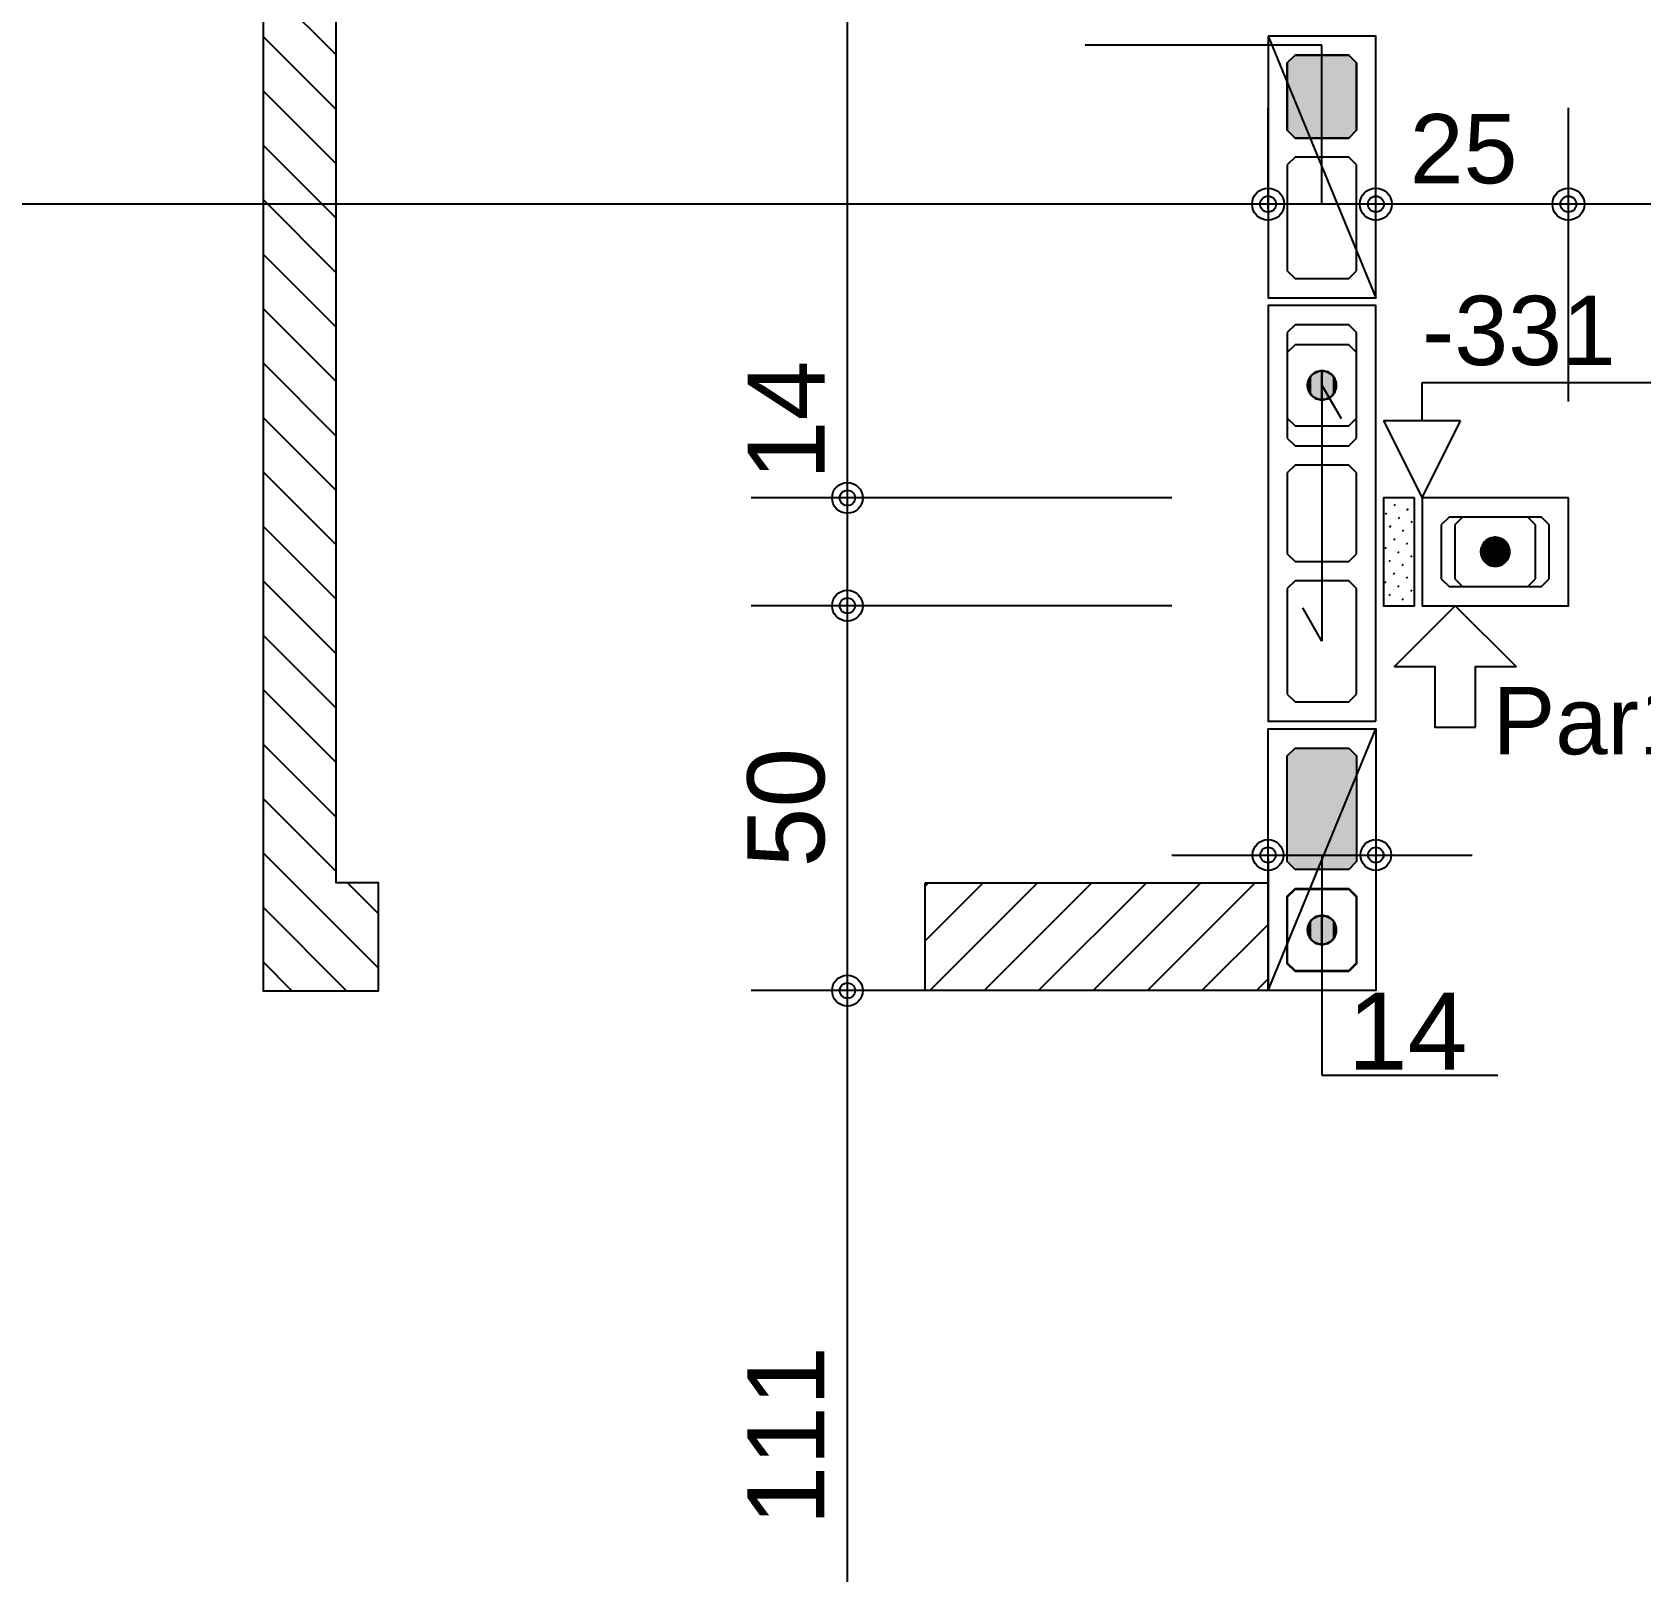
# Model space of a CAD drawing. Extents: x 0 to 119, y 0 to 84.
# Drawn here: x 24.024 to 28.202, y 45.917 to 49.917 of the extents above; entities that cross this region are included whole.
import ezdxf

# ---------------------------------------------------------------- set-up
doc = ezdxf.new("R2010")
doc.units = 0
doc.header["$MEASUREMENT"] = 0
doc.linetypes.add('ESTILO_TQS_0003', pattern=[1.5, 0.5, -0.4, 0.1, -0.5])
doc.linetypes.add('ESTILO_TQS_0005', pattern=[0.4, 0.3, -0.1])
for name, color, linetype in [('20', 1, 'CONTINUOUS'), ('27', 250, 'CONTINUOUS'), ('29', 9, 'CONTINUOUS'), ('3', 7, 'CONTINUOUS'), ('35', 255, 'CONTINUOUS'), ('9', 8, 'CONTINUOUS')]:
    doc.layers.add(name, color=color, linetype=linetype)
doc.styles.add('TQS_ARIAL', font='arial.ttf')

msp = doc.modelspace()

# ---------------------------------------------------------------- linework, layer by layer
at = {"layer": '20', "color": 1, "linetype": 'Continuous'}
for p, q in [((27.63366, 48.906729), (27.63366, 49.006729)), ((27.63366, 49.006729), (28.53366, 49.006729)), ((27.73366, 48.906729), (27.53366, 48.906729)), ((27.53366, 48.906729), (27.63366, 48.706729)), ((27.63366, 48.706729), (27.73366, 48.906729))]:
    msp.add_line(p, q, dxfattribs=at)
at = {"layer": '27', "color": 250, "linetype": 'ESTILO_TQS_0005'}
for points in [[(27.30366, 49.856632), (27.28366, 49.836632), (27.28366, 49.661632), (27.30366, 49.641632), (27.44366, 49.641632), (27.46366, 49.661632), (27.46366, 49.836632), (27.44366, 49.856632), (27.30366, 49.856632)], [(27.30366, 49.591632), (27.28366, 49.571632), (27.28366, 49.296632), (27.30366, 49.276632), (27.44366, 49.276632), (27.46366, 49.296632), (27.46366, 49.571632), (27.44366, 49.591632), (27.30366, 49.591632)], [(27.44366, 48.841681), (27.46366, 48.861681), (27.46366, 49.136681), (27.44366, 49.156681), (27.30366, 49.156681), (27.28366, 49.136681), (27.28366, 48.861681), (27.30366, 48.841681), (27.44366, 48.841681)], [(27.44366, 48.541681), (27.46366, 48.561681), (27.46366, 48.771681), (27.44366, 48.791681), (27.30366, 48.791681), (27.28366, 48.771681), (27.28366, 48.561681), (27.30366, 48.541681), (27.44366, 48.541681)], [(27.96366, 48.636729), (27.94366, 48.656729), (27.70366, 48.656729), (27.68366, 48.636729), (27.68366, 48.496729), (27.70366, 48.476729), (27.94366, 48.476729), (27.96366, 48.496729), (27.96366, 48.636729)], [(27.44366, 48.176681), (27.46366, 48.196681), (27.46366, 48.471681), (27.44366, 48.491681), (27.30366, 48.491681), (27.28366, 48.471681), (27.28366, 48.196681), (27.30366, 48.176681), (27.44366, 48.176681)], [(27.30366, 47.74168), (27.28366, 47.76168), (27.28366, 48.03668), (27.30366, 48.05668), (27.44366, 48.05668), (27.46366, 48.03668), (27.46366, 47.76168), (27.44366, 47.74168), (27.30366, 47.74168)], [(27.30366, 47.47668), (27.28366, 47.49668), (27.28366, 47.67168), (27.30366, 47.69168), (27.44366, 47.69168), (27.46366, 47.67168), (27.46366, 47.49668), (27.44366, 47.47668), (27.30366, 47.47668)]]:
    msp.add_lwpolyline(points, dxfattribs=at)
at = {"layer": '29', "color": 9, "linetype": 'Continuous'}
for p, q in [((24.623274, 50.047202), (24.81304, 49.857436)), ((24.623274, 49.90578), (24.81304, 49.716014)), ((24.623274, 49.764359), (24.81304, 49.574593)), ((24.623274, 49.622938), (24.81304, 49.433172)), ((24.623274, 49.481516), (24.81304, 49.29175)), ((24.623274, 49.340095), (24.81304, 49.150329)), ((24.623274, 49.198674), (24.81304, 49.008908)), ((24.623274, 49.057252), (24.81304, 48.867486)), ((24.623274, 48.915831), (24.81304, 48.726065)), ((24.623274, 48.77441), (24.81304, 48.584644)), ((24.623274, 48.632988), (24.81304, 48.443222)), ((24.623274, 48.491567), (24.81304, 48.301801)), ((24.623274, 48.350145), (24.81304, 48.160379)), ((24.623274, 48.208724), (24.81304, 48.018958)), ((24.623274, 48.067303), (24.81304, 47.877537)), ((24.623274, 47.925881), (24.81304, 47.736115)), ((24.623274, 47.78446), (24.92304, 47.484694)), ((24.842644, 47.706512), (24.92304, 47.626115)), ((26.34304, 47.556244), (26.493308, 47.706512)), ((26.34304, 47.697665), (26.351887, 47.706512)), ((26.354898, 47.42668), (26.63473, 47.706512)), ((26.496319, 47.42668), (26.776151, 47.706512)), ((26.637741, 47.42668), (26.917573, 47.706512)), ((26.779162, 47.42668), (27.058994, 47.706512)), ((26.920583, 47.42668), (27.200415, 47.706512)), ((24.623274, 47.643039), (24.839801, 47.426512)), ((27.062005, 47.42668), (27.23366, 47.598335)), ((24.623274, 47.501617), (24.69838, 47.426512)), ((27.203426, 47.42668), (27.23366, 47.456914))]:
    msp.add_line(p, q, dxfattribs=at)
for points in [[(24.623274, 52.42668), (24.623274, 47.426512), (24.92304, 47.426512), (24.92304, 47.706512), (24.81304, 47.706512), (24.81304, 52.42668), (24.623274, 52.42668)], [(26.34304, 47.706512), (27.23366, 47.706512), (27.23366, 47.42668), (26.34304, 47.42668), (26.34304, 47.706512)]]:
    msp.add_lwpolyline(points, dxfattribs=at)
at = {"layer": '3', "color": 7, "linetype": 'Continuous'}
for p, q in [((27.23366, 49.906632), (27.51366, 49.226632)), ((27.30366, 49.104181), (27.28366, 49.084181)), ((27.44366, 49.104181), (27.30366, 49.104181)), ((27.46366, 49.084181), (27.44366, 49.104181)), ((27.28366, 49.084181), (27.28366, 48.914181)), ((27.46366, 48.914181), (27.46366, 49.084181)), ((27.37366, 48.999181), (27.37366, 48.334181)), ((27.37366, 48.999181), (27.42366, 48.912578)), ((27.28366, 48.914181), (27.30366, 48.894181)), ((27.30366, 48.894181), (27.44366, 48.894181)), ((27.44366, 48.894181), (27.46366, 48.914181)), ((27.536883, 48.706729), (27.536883, 48.706729)), ((27.564025, 48.689677), (27.56049, 48.686141)), ((27.581077, 48.706729), (27.581077, 48.706729)), ((27.597171, 48.678628), (27.593636, 48.675093)), ((27.609015, 48.690472), (27.609015, 48.690472)), ((27.61366, 48.695117), (27.61366, 48.695117)), ((27.541575, 48.667226), (27.538039, 48.663691)), ((27.57472, 48.656178), (27.571185, 48.652642)), ((27.607866, 48.645129), (27.60433, 48.641593)), ((27.61366, 48.650923), (27.61366, 48.650923)), ((27.73866, 48.656728), (27.71866, 48.636729)), ((27.71866, 48.636729), (27.71866, 48.496728)), ((27.90866, 48.656729), (27.73866, 48.656728)), ((27.92866, 48.636729), (27.90866, 48.656729)), ((27.92866, 48.496728), (27.92866, 48.636729)), ((27.55227, 48.633727), (27.548734, 48.630191)), ((27.562965, 48.600228), (27.559429, 48.596692)), ((27.585415, 48.622678), (27.58188, 48.619143)), ((27.591337, 48.6286), (27.591337, 48.6286)), ((27.61366, 48.606729), (27.61366, 48.606729)), ((27.540514, 48.577777), (27.536979, 48.574242)), ((27.57366, 48.566729), (27.570124, 48.563193)), ((27.59611, 48.589179), (27.592575, 48.585644)), ((27.607159, 48.556034), (27.603623, 48.552498)), ((27.61366, 48.562534), (27.61366, 48.562534)), ((27.551209, 48.544278), (27.547674, 48.540742)), ((27.562258, 48.511132), (27.558722, 48.507597)), ((27.584708, 48.533583), (27.581173, 48.530047)), ((27.61366, 48.51834), (27.61366, 48.51834)), ((27.539807, 48.488682), (27.536271, 48.485146)), ((27.555982, 48.504857), (27.555982, 48.504857)), ((27.573306, 48.477987), (27.569771, 48.474451)), ((27.595757, 48.500437), (27.592221, 48.496902)), ((27.606805, 48.467292), (27.60327, 48.463756)), ((27.61366, 48.474146), (27.61366, 48.474146)), ((27.71866, 48.496728), (27.73866, 48.476728)), ((27.73866, 48.476728), (27.90866, 48.476729)), ((27.90866, 48.476729), (27.92866, 48.496728)), ((27.538304, 48.442985), (27.538304, 48.442985)), ((27.550856, 48.455536), (27.54732, 48.452)), ((27.584355, 48.444841), (27.580819, 48.441305)), ((27.61366, 48.429952), (27.61366, 48.429952)), ((27.37366, 48.334181), (27.32366, 48.420783)), ((27.23366, 47.42668), (27.51366, 48.10668)), ((27.30366, 47.68918), (27.28366, 47.66918)), ((27.44366, 47.68918), (27.30366, 47.68918)), ((27.46366, 47.66918), (27.44366, 47.68918)), ((27.28366, 47.66918), (27.28366, 47.49918)), ((27.46366, 47.49918), (27.46366, 47.66918)), ((27.28366, 47.49918), (27.30366, 47.47918)), ((27.30366, 47.47918), (27.44366, 47.47918)), ((27.44366, 47.47918), (27.46366, 47.49918))]:
    msp.add_line(p, q, dxfattribs=at)
for points in [[(27.23366, 49.906632), (27.23366, 49.226632), (27.51366, 49.226632), (27.51366, 49.906632), (27.23366, 49.906632)], [(27.51366, 48.126681), (27.51366, 49.206681), (27.23366, 49.206681), (27.23366, 48.126681), (27.51366, 48.126681)], [(27.37366, 48.999781), (27.37372, 48.999778), (27.373781, 48.999768), (27.373839, 48.999753), (27.373896, 48.999732), (27.373951, 48.999705), (27.374002, 48.999673), (27.374051, 48.999636), (27.374095, 48.999594), (27.374134, 48.999548), (27.374169, 48.999498), (27.374198, 48.999445), (27.374222, 48.999389), (27.374241, 48.999331), (27.374253, 48.999272), (27.374259, 48.999211), (27.374259, 48.99915), (27.374253, 48.99909), (27.374241, 48.99903), (27.374222, 48.998972), (27.374198, 48.998916), (27.374169, 48.998863), (27.374134, 48.998813), (27.374095, 48.998767), (27.374051, 48.998725), (27.374002, 48.998688), (27.373951, 48.998656), (27.373896, 48.998629), (27.373839, 48.998608), (27.373781, 48.998593), (27.37372, 48.998584), (27.37366, 48.998581), (27.37366, 49.036981), (27.369836, 49.036787), (27.366051, 49.036207), (27.362344, 49.035247), (27.358753, 49.033917), (27.355315, 49.032231), (27.352066, 49.030206), (27.349038, 49.027862), (27.346263, 49.025224), (27.343768, 49.022318), (27.341581, 49.019176), (27.339723, 49.015828), (27.338213, 49.012309), (27.337066, 49.008655), (27.336296, 49.004905), (27.335908, 49.001095), (27.335908, 48.997266), (27.336296, 48.993457), (27.337066, 48.989706), (27.338213, 48.986053), (27.339723, 48.982534), (27.341581, 48.979186), (27.343768, 48.976043), (27.346263, 48.973138), (27.349038, 48.9705), (27.352066, 48.968156), (27.355315, 48.96613), (27.358753, 48.964444), (27.362344, 48.963114), (27.366051, 48.962154), (27.369836, 48.961575), (27.37366, 48.961381), (27.37366, 48.999781)], [(27.37366, 48.998581), (27.373599, 48.998584), (27.373539, 48.998593), (27.37348, 48.998608), (27.373423, 48.998629), (27.373369, 48.998656), (27.373317, 48.998688), (27.373269, 48.998725), (27.373225, 48.998767), (27.373185, 48.998813), (27.373151, 48.998863), (27.373121, 48.998916), (27.373097, 48.998972), (27.373079, 48.99903), (27.373067, 48.99909), (27.373061, 48.99915), (27.373061, 48.999211), (27.373067, 48.999272), (27.373079, 48.999331), (27.373097, 48.999389), (27.373121, 48.999445), (27.373151, 48.999498), (27.373185, 48.999548), (27.373225, 48.999594), (27.373269, 48.999636), (27.373317, 48.999673), (27.373369, 48.999705), (27.373423, 48.999732), (27.37348, 48.999753), (27.373539, 48.999768), (27.373599, 48.999778), (27.37366, 48.999781), (27.37366, 48.961381), (27.377484, 48.961575), (27.381269, 48.962155), (27.384976, 48.963114), (27.388566, 48.964444), (27.392004, 48.96613), (27.395254, 48.968156), (27.398282, 48.9705), (27.401057, 48.973138), (27.403551, 48.976043), (27.405738, 48.979186), (27.407597, 48.982534), (27.409107, 48.986053), (27.410253, 48.989706), (27.411024, 48.993457), (27.411411, 48.997266), (27.411411, 49.001095), (27.411024, 49.004905), (27.410253, 49.008655), (27.409107, 49.012309), (27.407597, 49.015828), (27.405738, 49.019176), (27.403551, 49.022318), (27.401057, 49.025224), (27.398282, 49.027862), (27.395254, 49.030206), (27.392004, 49.032231), (27.388566, 49.033917), (27.384976, 49.035247), (27.381269, 49.036207), (27.377484, 49.036787), (27.37366, 49.036981), (27.37366, 48.998581)], [(27.61366, 48.706729), (27.53366, 48.706729), (27.53366, 48.426729), (27.61366, 48.426729), (27.61366, 48.706729)], [(28.01366, 48.706729), (27.63366, 48.706729), (27.63366, 48.426729), (28.01366, 48.426729), (28.01366, 48.706729)], [(27.82426, 48.566729), (27.824257, 48.566668), (27.824247, 48.566608), (27.824232, 48.566549), (27.824211, 48.566492), (27.824184, 48.566437), (27.824152, 48.566386), (27.824115, 48.566338), (27.824073, 48.566294), (27.824027, 48.566254), (27.823977, 48.566219), (27.823924, 48.56619), (27.823868, 48.566166), (27.82381, 48.566148), (27.823751, 48.566135), (27.82369, 48.566129), (27.823629, 48.566129), (27.823569, 48.566135), (27.823509, 48.566148), (27.823451, 48.566166), (27.823395, 48.56619), (27.823342, 48.566219), (27.823292, 48.566254), (27.823246, 48.566294), (27.823204, 48.566338), (27.823167, 48.566386), (27.823135, 48.566437), (27.823108, 48.566492), (27.823087, 48.566549), (27.823072, 48.566608), (27.823063, 48.566668), (27.82306, 48.566729), (27.86146, 48.566729), (27.861266, 48.570553), (27.860686, 48.574338), (27.859726, 48.578044), (27.858396, 48.581635), (27.85671, 48.585073), (27.854685, 48.588322), (27.852341, 48.59135), (27.849703, 48.594126), (27.846797, 48.59662), (27.843655, 48.598807), (27.840307, 48.600666), (27.836788, 48.602176), (27.833134, 48.603322), (27.829384, 48.604093), (27.825574, 48.60448), (27.821745, 48.60448), (27.817936, 48.604093), (27.814185, 48.603322), (27.810532, 48.602176), (27.807013, 48.600666), (27.803665, 48.598807), (27.800522, 48.59662), (27.797617, 48.594126), (27.794979, 48.59135), (27.792635, 48.588322), (27.790609, 48.585073), (27.788923, 48.581635), (27.787593, 48.578044), (27.786633, 48.574338), (27.786054, 48.570553), (27.78586, 48.566728), (27.82426, 48.566729)], [(27.82306, 48.566729), (27.823063, 48.566789), (27.823072, 48.566849), (27.823087, 48.566908), (27.823108, 48.566965), (27.823135, 48.56702), (27.823167, 48.567071), (27.823204, 48.567119), (27.823246, 48.567163), (27.823292, 48.567203), (27.823342, 48.567238), (27.823395, 48.567267), (27.823451, 48.567291), (27.823509, 48.567309), (27.823569, 48.567322), (27.823629, 48.567328), (27.82369, 48.567328), (27.823751, 48.567322), (27.82381, 48.567309), (27.823868, 48.567291), (27.823924, 48.567267), (27.823977, 48.567238), (27.824027, 48.567203), (27.824073, 48.567163), (27.824115, 48.567119), (27.824152, 48.567071), (27.824184, 48.56702), (27.824211, 48.566965), (27.824232, 48.566908), (27.824247, 48.566849), (27.824257, 48.566789), (27.82426, 48.566729), (27.78586, 48.566728), (27.786054, 48.562904), (27.786633, 48.559119), (27.787593, 48.555413), (27.788923, 48.551822), (27.790609, 48.548384), (27.792635, 48.545135), (27.794979, 48.542107), (27.797617, 48.539331), (27.800522, 48.536837), (27.803665, 48.53465), (27.807013, 48.532791), (27.810532, 48.531281), (27.814185, 48.530135), (27.817936, 48.529364), (27.821745, 48.528977), (27.825574, 48.528977), (27.829384, 48.529364), (27.833134, 48.530135), (27.836788, 48.531281), (27.840307, 48.532791), (27.843655, 48.53465), (27.846797, 48.536837), (27.849703, 48.539331), (27.852341, 48.542107), (27.854685, 48.545135), (27.85671, 48.548384), (27.858396, 48.551822), (27.859726, 48.555413), (27.860686, 48.559119), (27.861266, 48.562904), (27.86146, 48.566729), (27.82306, 48.566729)], [(27.772368, 48.110733), (27.772368, 48.268707), (27.877684, 48.268707), (27.719711, 48.426681), (27.561737, 48.268707), (27.667053, 48.268707), (27.667053, 48.110733), (27.772368, 48.110733)], [(27.23366, 47.42668), (27.23366, 48.10668), (27.51366, 48.10668), (27.51366, 47.42668), (27.23366, 47.42668)], [(27.37366, 47.58478), (27.373721, 47.584777), (27.373781, 47.584768), (27.37384, 47.584752), (27.373897, 47.584731), (27.373951, 47.584705), (27.374003, 47.584672), (27.374051, 47.584635), (27.374095, 47.584593), (27.374134, 47.584547), (27.374169, 47.584497), (27.374199, 47.584444), (27.374223, 47.584388), (27.374241, 47.58433), (27.374253, 47.584271), (27.374259, 47.58421), (27.374259, 47.58415), (27.374253, 47.584089), (27.374241, 47.58403), (27.374223, 47.583972), (27.374199, 47.583916), (27.374169, 47.583863), (27.374134, 47.583813), (27.374095, 47.583767), (27.374051, 47.583725), (27.374003, 47.583688), (27.373951, 47.583655), (27.373897, 47.583629), (27.37384, 47.583608), (27.373781, 47.583592), (27.373721, 47.583583), (27.37366, 47.58358), (27.37366, 47.62198), (27.369836, 47.621786), (27.366051, 47.621206), (27.362344, 47.620246), (27.358753, 47.618917), (27.355316, 47.61723), (27.352066, 47.615205), (27.349038, 47.612861), (27.346263, 47.610223), (27.343769, 47.607318), (27.341581, 47.604175), (27.339723, 47.600827), (27.338213, 47.597308), (27.337067, 47.593655), (27.336296, 47.589904), (27.335909, 47.586095), (27.335909, 47.582265), (27.336296, 47.578456), (27.337067, 47.574705), (27.338213, 47.571052), (27.339723, 47.567533), (27.341581, 47.564185), (27.343769, 47.561042), (27.346263, 47.558137), (27.349038, 47.555499), (27.352066, 47.553155), (27.355316, 47.55113), (27.358753, 47.549443), (27.362344, 47.548114), (27.366051, 47.547154), (27.369836, 47.546574), (27.37366, 47.54638), (27.37366, 47.58478)], [(27.37366, 47.58358), (27.373599, 47.583583), (27.373539, 47.583592), (27.37348, 47.583608), (27.373423, 47.583629), (27.373369, 47.583655), (27.373317, 47.583688), (27.373269, 47.583725), (27.373225, 47.583767), (27.373186, 47.583813), (27.373151, 47.583863), (27.373121, 47.583916), (27.373097, 47.583972), (27.373079, 47.58403), (27.373067, 47.584089), (27.373061, 47.58415), (27.373061, 47.58421), (27.373067, 47.584271), (27.373079, 47.58433), (27.373097, 47.584388), (27.373121, 47.584444), (27.373151, 47.584497), (27.373186, 47.584547), (27.373225, 47.584593), (27.373269, 47.584635), (27.373317, 47.584672), (27.373369, 47.584705), (27.373423, 47.584731), (27.37348, 47.584752), (27.373539, 47.584768), (27.373599, 47.584777), (27.37366, 47.58478), (27.37366, 47.54638), (27.377484, 47.546574), (27.381269, 47.547154), (27.384976, 47.548114), (27.388567, 47.549443), (27.392004, 47.55113), (27.395254, 47.553155), (27.398282, 47.555499), (27.401057, 47.558137), (27.403551, 47.561042), (27.405739, 47.564185), (27.407597, 47.567533), (27.409107, 47.571052), (27.410253, 47.574705), (27.411024, 47.578456), (27.411411, 47.582265), (27.411411, 47.586095), (27.411024, 47.589904), (27.410253, 47.593655), (27.409107, 47.597308), (27.407597, 47.600827), (27.405739, 47.604175), (27.403551, 47.607318), (27.401057, 47.610223), (27.398282, 47.612861), (27.395254, 47.615205), (27.392004, 47.61723), (27.388567, 47.618917), (27.384976, 47.620246), (27.381269, 47.621206), (27.377484, 47.621786), (27.37366, 47.62198), (27.37366, 47.58358)]]:
    msp.add_lwpolyline(points, dxfattribs=at)
for centre in [(27.37366, 48.999181), (27.82366, 48.566729), (27.37366, 47.58418)]:
    msp.add_circle(centre, 0.0372, dxfattribs=at)
for points in [[(27.337066, 49.008655), (27.337066, 48.989706), (27.338213, 49.012309)], [(27.337066, 48.989706), (27.338213, 48.986053), (27.338213, 49.012309)], [(27.338213, 49.012309), (27.338213, 48.986053), (27.339723, 49.015828)], [(27.338213, 48.986053), (27.339723, 48.982534), (27.339723, 49.015828)], [(27.339723, 49.015828), (27.339723, 48.982534), (27.341581, 49.019176)], [(27.339723, 48.982534), (27.341581, 48.979186), (27.341581, 49.019176)], [(27.341581, 49.019176), (27.341581, 48.979186), (27.343768, 49.022318)], [(27.341581, 48.979186), (27.343768, 48.976043), (27.343768, 49.022318)], [(27.343768, 49.022318), (27.343768, 48.976043), (27.346263, 49.025224)], [(27.343768, 48.976043), (27.346263, 48.973138), (27.346263, 49.025224)], [(27.346263, 49.025224), (27.346263, 48.973138), (27.349038, 49.027862)], [(27.346263, 48.973138), (27.349038, 48.9705), (27.349038, 49.027862)], [(27.349038, 49.027862), (27.349038, 48.9705), (27.352066, 49.030206)], [(27.349038, 48.9705), (27.352066, 48.968156), (27.352066, 49.030206)], [(27.352066, 49.030206), (27.352066, 48.968156), (27.355315, 49.032231)], [(27.352066, 48.968156), (27.355315, 48.96613), (27.355315, 49.032231)], [(27.355315, 49.032231), (27.355315, 48.96613), (27.358753, 49.033917)], [(27.355315, 48.96613), (27.358753, 48.964444), (27.358753, 49.033917)], [(27.358753, 49.033917), (27.358753, 48.964444), (27.362344, 49.035247)], [(27.358753, 48.964444), (27.362344, 48.963114), (27.362344, 49.035247)], [(27.362344, 49.035247), (27.362344, 48.963114), (27.366051, 49.036207)], [(27.362344, 48.963114), (27.366051, 48.962154), (27.366051, 49.036207)], [(27.369836, 48.961575), (27.369836, 49.036787), (27.366051, 48.962154)], [(27.366051, 49.036207), (27.366051, 48.962154), (27.369836, 49.036787)], [(27.369836, 48.961575), (27.37366, 48.999781), (27.37366, 49.036981)], [(27.369836, 48.961575), (27.37366, 49.036981), (27.369836, 49.036787)], [(27.37366, 48.998581), (27.377484, 49.036787), (27.37366, 49.036981)], [(27.37366, 48.998581), (27.37366, 48.961381), (27.377484, 49.036787)], [(27.37366, 48.961381), (27.377484, 48.961575), (27.377484, 49.036787)], [(27.377484, 49.036787), (27.377484, 48.961575), (27.381269, 49.036207)], [(27.377484, 48.961575), (27.381269, 48.962155), (27.381269, 49.036207)], [(27.381269, 49.036207), (27.381269, 48.962155), (27.384976, 49.035247)], [(27.381269, 48.962155), (27.384976, 48.963114), (27.384976, 49.035247)], [(27.384976, 49.035247), (27.384976, 48.963114), (27.388566, 49.033917)], [(27.384976, 48.963114), (27.388566, 48.964444), (27.388566, 49.033917)], [(27.388566, 49.033917), (27.388566, 48.964444), (27.392004, 49.032231)], [(27.388566, 48.964444), (27.392004, 48.96613), (27.392004, 49.032231)], [(27.392004, 49.032231), (27.392004, 48.96613), (27.395254, 49.030206)], [(27.392004, 48.96613), (27.395254, 48.968156), (27.395254, 49.030206)], [(27.395254, 49.030206), (27.395254, 48.968156), (27.398282, 49.027862)], [(27.395254, 48.968156), (27.398282, 48.9705), (27.398282, 49.027862)], [(27.398282, 49.027862), (27.398282, 48.9705), (27.401057, 49.025224)], [(27.398282, 48.9705), (27.401057, 48.973138), (27.401057, 49.025224)], [(27.401057, 49.025224), (27.401057, 48.973138), (27.403551, 49.022318)], [(27.401057, 48.973138), (27.403551, 48.976043), (27.403551, 49.022318)], [(27.403551, 49.022318), (27.403551, 48.976043), (27.405738, 49.019176)], [(27.403551, 48.976043), (27.405738, 48.979186), (27.405738, 49.019176)], [(27.405738, 49.019176), (27.405738, 48.979186), (27.407597, 49.015828)], [(27.405738, 48.979186), (27.407597, 48.982534), (27.407597, 49.015828)], [(27.407597, 49.015828), (27.407597, 48.982534), (27.409107, 49.012309)], [(27.407597, 48.982534), (27.409107, 48.986053), (27.409107, 49.012309)], [(27.409107, 49.012309), (27.409107, 48.986053), (27.410253, 49.008655)], [(27.335908, 49.001095), (27.335908, 48.997266), (27.336296, 49.004905)], [(27.335908, 48.997266), (27.336296, 48.993457), (27.336296, 49.004905)], [(27.336296, 49.004905), (27.336296, 48.993457), (27.337066, 49.008655)], [(27.336296, 48.993457), (27.337066, 48.989706), (27.337066, 49.008655)], [(27.369836, 48.961575), (27.37366, 48.961381), (27.37366, 48.999781)], [(27.373225, 48.998767), (27.37366, 48.998581), (27.373185, 48.998813)], [(27.37366, 48.998581), (27.37366, 48.998581), (27.373185, 48.998813)], [(27.373185, 48.998813), (27.37366, 48.998581), (27.373185, 48.998813)], [(27.37366, 48.998581), (27.37366, 48.998581), (27.373185, 48.998813)], [(27.373185, 48.998813), (27.37366, 48.998581), (27.373185, 48.998813)], [(27.37366, 48.998581), (27.37366, 48.998581), (27.373185, 48.998813)], [(27.373269, 48.998725), (27.37366, 48.998581), (27.373225, 48.998767)], [(27.37366, 48.998581), (27.37366, 48.998581), (27.373225, 48.998767)], [(27.373225, 48.998767), (27.37366, 48.998581), (27.373225, 48.998767)], [(27.37366, 48.998581), (27.37366, 48.998581), (27.373225, 48.998767)], [(27.373317, 48.998688), (27.37366, 48.998581), (27.373269, 48.998725)], [(27.37366, 48.998581), (27.37366, 48.998581), (27.373269, 48.998725)], [(27.373369, 48.998656), (27.37366, 48.998581), (27.373317, 48.998688)], [(27.37366, 48.998581), (27.37366, 48.998581), (27.373317, 48.998688)], [(27.37348, 48.998608), (27.37366, 48.998581), (27.373369, 48.998656)], [(27.37366, 48.998581), (27.37366, 48.998581), (27.373369, 48.998656)], [(27.37366, 48.998581), (27.37366, 48.998581), (27.37348, 48.998608)], [(27.37366, 48.998581), (27.37366, 48.998581), (27.37348, 48.998608)], [(27.37366, 48.999781), (27.374134, 48.999548), (27.37366, 48.999781)], [(27.374134, 48.999548), (27.374134, 48.999548), (27.37366, 48.999781)], [(27.37366, 48.999781), (27.374134, 48.999548), (27.37366, 48.999781)], [(27.374134, 48.999548), (27.374134, 48.999548), (27.37366, 48.999781)], [(27.37366, 48.999781), (27.374134, 48.999548), (27.37366, 48.999781)], [(27.374134, 48.999548), (27.374095, 48.999594), (27.37366, 48.999781)], [(27.37366, 48.999781), (27.374095, 48.999594), (27.37366, 48.999781)], [(27.374095, 48.999594), (27.374095, 48.999594), (27.37366, 48.999781)], [(27.37366, 48.999781), (27.374095, 48.999594), (27.37366, 48.999781)], [(27.374095, 48.999594), (27.374051, 48.999636), (27.37366, 48.999781)], [(27.37366, 48.999781), (27.374051, 48.999636), (27.37366, 48.999781)], [(27.374051, 48.999636), (27.374002, 48.999673), (27.37366, 48.999781)], [(27.37366, 48.999781), (27.374002, 48.999673), (27.37366, 48.999781)], [(27.374002, 48.999673), (27.373951, 48.999705), (27.37366, 48.999781)], [(27.37366, 48.999781), (27.373951, 48.999705), (27.37366, 48.999781)], [(27.373951, 48.999705), (27.373839, 48.999753), (27.37366, 48.999781)], [(27.37366, 48.999781), (27.373839, 48.999753), (27.37366, 48.999781)], [(27.373839, 48.999753), (27.37366, 48.999781), (27.37366, 48.999781)], [(27.37366, 48.999781), (27.37366, 48.999781), (27.37366, 48.999781)], [(27.37366, 48.999781), (27.37366, 48.999781), (27.37366, 48.999781)], [(27.37366, 48.999781), (27.37366, 48.999781), (27.37366, 48.999781)], [(27.37366, 48.999781), (27.37366, 48.999781), (27.37366, 48.999781)], [(27.37366, 48.999781), (27.37366, 48.999781), (27.37366, 48.999781)], [(27.37366, 48.999781), (27.37366, 48.999781), (27.37366, 48.999781)], [(27.37366, 48.999781), (27.37366, 48.999781), (27.37366, 48.999781)], [(27.37366, 48.999781), (27.37366, 48.999781), (27.37366, 48.999781)], [(27.37366, 48.999781), (27.37366, 48.999781), (27.37366, 48.999781)], [(27.37366, 48.999781), (27.37366, 48.999781), (27.37366, 48.999781)], [(27.37366, 48.999781), (27.37366, 48.999781), (27.37366, 48.999781)], [(27.37366, 48.999781), (27.37366, 48.999781), (27.37366, 48.999781)], [(27.37366, 48.998581), (27.37366, 48.998581), (27.37366, 48.998581)], [(27.37366, 48.998581), (27.37366, 48.998581), (27.37366, 48.998581)], [(27.37366, 48.998581), (27.37366, 48.998581), (27.37366, 48.998581)], [(27.37366, 48.998581), (27.37366, 48.998581), (27.37366, 48.998581)], [(27.37366, 48.998581), (27.37366, 48.998581), (27.37366, 48.998581)], [(27.37366, 48.998581), (27.37366, 48.998581), (27.37366, 48.998581)], [(27.37366, 48.998581), (27.37366, 48.998581), (27.37366, 48.998581)], [(27.37366, 48.998581), (27.37366, 48.998581), (27.37366, 48.998581)], [(27.37366, 48.998581), (27.37366, 48.998581), (27.37366, 48.998581)], [(27.37366, 48.998581), (27.37366, 48.998581), (27.37366, 48.998581)], [(27.37366, 48.998581), (27.37366, 48.998581), (27.37366, 48.998581)], [(27.37366, 48.998581), (27.37366, 48.998581), (27.37366, 48.998581)], [(27.409107, 48.986053), (27.410253, 48.989706), (27.410253, 49.008655)], [(27.410253, 49.008655), (27.410253, 48.989706), (27.411024, 49.004905)], [(27.410253, 48.989706), (27.411024, 48.993457), (27.411024, 49.004905)], [(27.411024, 49.004905), (27.411024, 48.993457), (27.411411, 49.001095)], [(27.411024, 48.993457), (27.411411, 48.997266), (27.411411, 49.001095)], [(27.82426, 48.566729), (27.797617, 48.594126), (27.794979, 48.59135)], [(27.82426, 48.566729), (27.800522, 48.59662), (27.797617, 48.594126)], [(27.82426, 48.566729), (27.803665, 48.598807), (27.800522, 48.59662)], [(27.82426, 48.566729), (27.807013, 48.600666), (27.803665, 48.598807)], [(27.82426, 48.566729), (27.810532, 48.602176), (27.807013, 48.600666)], [(27.82426, 48.566729), (27.814185, 48.603322), (27.810532, 48.602176)], [(27.82426, 48.566729), (27.817936, 48.604093), (27.814185, 48.603322)], [(27.82426, 48.566729), (27.821745, 48.60448), (27.817936, 48.604093)], [(27.82426, 48.566729), (27.825574, 48.60448), (27.821745, 48.60448)], [(27.86146, 48.566729), (27.825574, 48.60448), (27.82426, 48.566729)], [(27.86146, 48.566729), (27.829384, 48.604093), (27.825574, 48.60448)], [(27.86146, 48.566729), (27.833134, 48.603322), (27.829384, 48.604093)], [(27.86146, 48.566729), (27.836788, 48.602176), (27.833134, 48.603322)], [(27.86146, 48.566729), (27.840307, 48.600666), (27.836788, 48.602176)], [(27.86146, 48.566729), (27.843655, 48.598807), (27.840307, 48.600666)], [(27.86146, 48.566729), (27.846797, 48.59662), (27.843655, 48.598807)], [(27.86146, 48.566729), (27.849703, 48.594126), (27.846797, 48.59662)], [(27.86146, 48.566729), (27.852341, 48.59135), (27.849703, 48.594126)], [(27.82426, 48.566729), (27.786054, 48.570553), (27.78586, 48.566728)], [(27.82306, 48.566729), (27.78586, 48.566728), (27.786054, 48.562904)], [(27.82426, 48.566729), (27.786633, 48.574338), (27.786054, 48.570553)], [(27.82306, 48.566729), (27.786054, 48.562904), (27.786633, 48.559119)], [(27.82426, 48.566729), (27.787593, 48.578044), (27.786633, 48.574338)], [(27.82306, 48.566729), (27.786633, 48.559119), (27.787593, 48.555413)], [(27.82426, 48.566729), (27.788923, 48.581635), (27.787593, 48.578044)], [(27.82306, 48.566729), (27.787593, 48.555413), (27.788923, 48.551822)], [(27.82426, 48.566729), (27.790609, 48.585073), (27.788923, 48.581635)], [(27.82306, 48.566729), (27.788923, 48.551822), (27.790609, 48.548384)], [(27.82426, 48.566729), (27.792635, 48.588322), (27.790609, 48.585073)], [(27.82306, 48.566729), (27.790609, 48.548384), (27.792635, 48.545135)], [(27.82426, 48.566729), (27.794979, 48.59135), (27.792635, 48.588322)], [(27.82306, 48.566729), (27.792635, 48.545135), (27.794979, 48.542107)], [(27.82306, 48.566729), (27.794979, 48.542107), (27.797617, 48.539331)], [(27.82306, 48.566729), (27.797617, 48.539331), (27.800522, 48.536837)], [(27.82306, 48.566729), (27.800522, 48.536837), (27.803665, 48.53465)], [(27.82306, 48.566729), (27.803665, 48.53465), (27.807013, 48.532791)], [(27.82306, 48.566729), (27.807013, 48.532791), (27.810532, 48.531281)], [(27.82306, 48.566729), (27.810532, 48.531281), (27.814185, 48.530135)], [(27.82306, 48.566729), (27.814185, 48.530135), (27.817936, 48.529364)], [(27.82306, 48.566729), (27.817936, 48.529364), (27.821745, 48.528977)], [(27.82306, 48.566729), (27.821745, 48.528977), (27.825574, 48.528977)], [(27.823292, 48.567203), (27.823087, 48.566908), (27.82306, 48.566729)], [(27.823292, 48.567203), (27.82306, 48.566729), (27.82306, 48.566729)], [(27.823292, 48.567203), (27.82306, 48.566729), (27.82306, 48.566729)], [(27.823292, 48.567203), (27.82306, 48.566729), (27.82306, 48.566729)], [(27.823292, 48.567203), (27.82306, 48.566729), (27.82306, 48.566729)], [(27.823292, 48.567203), (27.82306, 48.566729), (27.82306, 48.566729)], [(27.823292, 48.567203), (27.82306, 48.566729), (27.82306, 48.566729)], [(27.823292, 48.567203), (27.82306, 48.566729), (27.82306, 48.566729)], [(27.823292, 48.567203), (27.82306, 48.566729), (27.82306, 48.566729)], [(27.823292, 48.567203), (27.82306, 48.566729), (27.82306, 48.566729)], [(27.823292, 48.567203), (27.82306, 48.566729), (27.82306, 48.566729)], [(27.823292, 48.567203), (27.82306, 48.566729), (27.82306, 48.566729)], [(27.823292, 48.567203), (27.82306, 48.566729), (27.82306, 48.566729)], [(27.823292, 48.567203), (27.82306, 48.566729), (27.82306, 48.566729)], [(27.823292, 48.567203), (27.82306, 48.566729), (27.82306, 48.566729)], [(27.823292, 48.567203), (27.82306, 48.566729), (27.82306, 48.566729)], [(27.823292, 48.567203), (27.82306, 48.566729), (27.82306, 48.566729)], [(27.823292, 48.567203), (27.82306, 48.566729), (27.82306, 48.566729)], [(27.823292, 48.567203), (27.82306, 48.566729), (27.82306, 48.566729)], [(27.823292, 48.567203), (27.82306, 48.566729), (27.82306, 48.566729)], [(27.823292, 48.567203), (27.82306, 48.566729), (27.82306, 48.566729)], [(27.823292, 48.567203), (27.82306, 48.566729), (27.82306, 48.566729)], [(27.823292, 48.567203), (27.82306, 48.566729), (27.82306, 48.566729)], [(27.82306, 48.566729), (27.825574, 48.528977), (27.86146, 48.566729)], [(27.823292, 48.567203), (27.823135, 48.56702), (27.823087, 48.566908)], [(27.823292, 48.567203), (27.823167, 48.567071), (27.823135, 48.56702)], [(27.823292, 48.567203), (27.823204, 48.567119), (27.823167, 48.567071)], [(27.823292, 48.567203), (27.823246, 48.567163), (27.823204, 48.567119)], [(27.823292, 48.567203), (27.823292, 48.567203), (27.823246, 48.567163)], [(27.823292, 48.567203), (27.823246, 48.567163), (27.823246, 48.567163)], [(27.823292, 48.567203), (27.823292, 48.567203), (27.823292, 48.567203)], [(27.82426, 48.566729), (27.824027, 48.566254), (27.824027, 48.566254)], [(27.82426, 48.566729), (27.824027, 48.566254), (27.824027, 48.566254)], [(27.82426, 48.566729), (27.824027, 48.566254), (27.824073, 48.566294)], [(27.82426, 48.566729), (27.824073, 48.566294), (27.824073, 48.566294)], [(27.82426, 48.566729), (27.824073, 48.566294), (27.824115, 48.566338)], [(27.82426, 48.566729), (27.824115, 48.566338), (27.824152, 48.566386)], [(27.82426, 48.566729), (27.824152, 48.566386), (27.824184, 48.566437)], [(27.82426, 48.566729), (27.824184, 48.566437), (27.824232, 48.566549)], [(27.82426, 48.566729), (27.824232, 48.566549), (27.82426, 48.566729)], [(27.82426, 48.566729), (27.82426, 48.566729), (27.82426, 48.566729)], [(27.82426, 48.566729), (27.82426, 48.566729), (27.82426, 48.566729)], [(27.82426, 48.566729), (27.82426, 48.566729), (27.82426, 48.566729)], [(27.82426, 48.566729), (27.82426, 48.566729), (27.82426, 48.566729)], [(27.82426, 48.566729), (27.82426, 48.566729), (27.82426, 48.566729)], [(27.82426, 48.566729), (27.82426, 48.566729), (27.82426, 48.566729)], [(27.82426, 48.566729), (27.82426, 48.566729), (27.82426, 48.566729)], [(27.82426, 48.566729), (27.82426, 48.566729), (27.82426, 48.566729)], [(27.82426, 48.566729), (27.82426, 48.566729), (27.82426, 48.566729)], [(27.82426, 48.566729), (27.82426, 48.566729), (27.82426, 48.566729)], [(27.82426, 48.566729), (27.82426, 48.566729), (27.82426, 48.566729)], [(27.82426, 48.566729), (27.82426, 48.566729), (27.82426, 48.566729)], [(27.82426, 48.566729), (27.82426, 48.566729), (27.82426, 48.566729)], [(27.82426, 48.566729), (27.82426, 48.566729), (27.82426, 48.566729)], [(27.82426, 48.566729), (27.82426, 48.566729), (27.82426, 48.566729)], [(27.82426, 48.566729), (27.82426, 48.566729), (27.82426, 48.566729)], [(27.82426, 48.566729), (27.82426, 48.566729), (27.82426, 48.566729)], [(27.82426, 48.566729), (27.82426, 48.566729), (27.82426, 48.566729)], [(27.82426, 48.566729), (27.82426, 48.566729), (27.82426, 48.566729)], [(27.82426, 48.566729), (27.82426, 48.566729), (27.82426, 48.566729)], [(27.82426, 48.566729), (27.82426, 48.566729), (27.82426, 48.566729)], [(27.86146, 48.566729), (27.825574, 48.528977), (27.829384, 48.529364)], [(27.86146, 48.566729), (27.829384, 48.529364), (27.833134, 48.530135)], [(27.86146, 48.566729), (27.833134, 48.530135), (27.836788, 48.531281)], [(27.86146, 48.566729), (27.836788, 48.531281), (27.840307, 48.532791)], [(27.86146, 48.566729), (27.840307, 48.532791), (27.843655, 48.53465)], [(27.86146, 48.566729), (27.843655, 48.53465), (27.846797, 48.536837)], [(27.86146, 48.566729), (27.846797, 48.536837), (27.849703, 48.539331)], [(27.86146, 48.566729), (27.849703, 48.539331), (27.852341, 48.542107)], [(27.86146, 48.566729), (27.854685, 48.588322), (27.852341, 48.59135)], [(27.86146, 48.566729), (27.852341, 48.542107), (27.854685, 48.545135)], [(27.86146, 48.566729), (27.85671, 48.585073), (27.854685, 48.588322)], [(27.86146, 48.566729), (27.854685, 48.545135), (27.85671, 48.548384)], [(27.86146, 48.566729), (27.858396, 48.581635), (27.85671, 48.585073)], [(27.86146, 48.566729), (27.85671, 48.548384), (27.858396, 48.551822)], [(27.86146, 48.566729), (27.859726, 48.578044), (27.858396, 48.581635)], [(27.86146, 48.566729), (27.858396, 48.551822), (27.859726, 48.555413)], [(27.86146, 48.566729), (27.860686, 48.574338), (27.859726, 48.578044)], [(27.86146, 48.566729), (27.859726, 48.555413), (27.860686, 48.559119)], [(27.86146, 48.566729), (27.861266, 48.570553), (27.860686, 48.574338)], [(27.86146, 48.566729), (27.860686, 48.559119), (27.861266, 48.562904)], [(27.335909, 47.586095), (27.335909, 47.582265), (27.336296, 47.589904)], [(27.335909, 47.582265), (27.336296, 47.578456), (27.336296, 47.589904)], [(27.336296, 47.589904), (27.336296, 47.578456), (27.337067, 47.593655)], [(27.336296, 47.578456), (27.337067, 47.574705), (27.337067, 47.593655)], [(27.337067, 47.593655), (27.337067, 47.574705), (27.338213, 47.597308)], [(27.337067, 47.574705), (27.338213, 47.571052), (27.338213, 47.597308)], [(27.338213, 47.597308), (27.338213, 47.571052), (27.339723, 47.600827)], [(27.338213, 47.571052), (27.339723, 47.567533), (27.339723, 47.600827)], [(27.339723, 47.600827), (27.339723, 47.567533), (27.341581, 47.604175)], [(27.339723, 47.567533), (27.341581, 47.564185), (27.341581, 47.604175)], [(27.341581, 47.604175), (27.341581, 47.564185), (27.343769, 47.607318)], [(27.341581, 47.564185), (27.343769, 47.561042), (27.343769, 47.607318)], [(27.343769, 47.607318), (27.343769, 47.561042), (27.346263, 47.610223)], [(27.343769, 47.561042), (27.346263, 47.558137), (27.346263, 47.610223)], [(27.346263, 47.610223), (27.346263, 47.558137), (27.349038, 47.612861)], [(27.346263, 47.558137), (27.349038, 47.555499), (27.349038, 47.612861)], [(27.349038, 47.612861), (27.349038, 47.555499), (27.352066, 47.615205)], [(27.349038, 47.555499), (27.352066, 47.553155), (27.352066, 47.615205)], [(27.352066, 47.615205), (27.352066, 47.553155), (27.355316, 47.61723)], [(27.352066, 47.553155), (27.355316, 47.55113), (27.355316, 47.61723)], [(27.355316, 47.61723), (27.355316, 47.55113), (27.358753, 47.618917)], [(27.355316, 47.55113), (27.358753, 47.549443), (27.358753, 47.618917)], [(27.358753, 47.618917), (27.358753, 47.549443), (27.362344, 47.620246)], [(27.358753, 47.549443), (27.362344, 47.548114), (27.362344, 47.620246)], [(27.362344, 47.620246), (27.362344, 47.548114), (27.366051, 47.621206)], [(27.362344, 47.548114), (27.366051, 47.547154), (27.366051, 47.621206)], [(27.366051, 47.621206), (27.366051, 47.547154), (27.369836, 47.621786)], [(27.366051, 47.547154), (27.369836, 47.546574), (27.369836, 47.621786)], [(27.369836, 47.621786), (27.369836, 47.546574), (27.37366, 47.62198)], [(27.369836, 47.546574), (27.37366, 47.54638), (27.37366, 47.62198)], [(27.37366, 47.62198), (27.37366, 47.54638), (27.37366, 47.58478)], [(27.37366, 47.58358), (27.377484, 47.621786), (27.37366, 47.62198)], [(27.37366, 47.58358), (27.37366, 47.54638), (27.377484, 47.621786)], [(27.37366, 47.54638), (27.377484, 47.546574), (27.377484, 47.621786)], [(27.377484, 47.621786), (27.377484, 47.546574), (27.381269, 47.621206)], [(27.377484, 47.546574), (27.381269, 47.547154), (27.381269, 47.621206)], [(27.381269, 47.621206), (27.381269, 47.547154), (27.384976, 47.620246)], [(27.381269, 47.547154), (27.384976, 47.548114), (27.384976, 47.620246)], [(27.384976, 47.620246), (27.384976, 47.548114), (27.388567, 47.618917)], [(27.384976, 47.548114), (27.388567, 47.549443), (27.388567, 47.618917)], [(27.388567, 47.618917), (27.388567, 47.549443), (27.392004, 47.61723)], [(27.388567, 47.549443), (27.392004, 47.55113), (27.392004, 47.61723)], [(27.392004, 47.61723), (27.392004, 47.55113), (27.395254, 47.615205)], [(27.392004, 47.55113), (27.395254, 47.553155), (27.395254, 47.615205)], [(27.395254, 47.615205), (27.395254, 47.553155), (27.398282, 47.612861)], [(27.395254, 47.553155), (27.398282, 47.555499), (27.398282, 47.612861)], [(27.398282, 47.612861), (27.398282, 47.555499), (27.401057, 47.610223)], [(27.398282, 47.555499), (27.401057, 47.558137), (27.401057, 47.610223)], [(27.401057, 47.610223), (27.401057, 47.558137), (27.403551, 47.607318)], [(27.401057, 47.558137), (27.403551, 47.561042), (27.403551, 47.607318)], [(27.403551, 47.607318), (27.403551, 47.561042), (27.405739, 47.604175)], [(27.403551, 47.561042), (27.405739, 47.564185), (27.405739, 47.604175)], [(27.405739, 47.604175), (27.405739, 47.564185), (27.407597, 47.600827)], [(27.405739, 47.564185), (27.407597, 47.567533), (27.407597, 47.600827)], [(27.407597, 47.600827), (27.407597, 47.567533), (27.409107, 47.597308)], [(27.407597, 47.567533), (27.409107, 47.571052), (27.409107, 47.597308)], [(27.409107, 47.597308), (27.409107, 47.571052), (27.410253, 47.593655)], [(27.409107, 47.571052), (27.410253, 47.574705), (27.410253, 47.593655)], [(27.410253, 47.593655), (27.410253, 47.574705), (27.411024, 47.589904)], [(27.410253, 47.574705), (27.411024, 47.578456), (27.411024, 47.589904)], [(27.411024, 47.589904), (27.411024, 47.578456), (27.411411, 47.586095)], [(27.373225, 47.583767), (27.37366, 47.58358), (27.373186, 47.583813)], [(27.37366, 47.58358), (27.37366, 47.58358), (27.373186, 47.583813)], [(27.373186, 47.583813), (27.37366, 47.58358), (27.373186, 47.583813)], [(27.37366, 47.58358), (27.37366, 47.58358), (27.373186, 47.583813)], [(27.373186, 47.583813), (27.37366, 47.58358), (27.373186, 47.583813)], [(27.37366, 47.58358), (27.37366, 47.58358), (27.373186, 47.583813)], [(27.373269, 47.583725), (27.37366, 47.58358), (27.373225, 47.583767)], [(27.37366, 47.58358), (27.37366, 47.58358), (27.373225, 47.583767)], [(27.373225, 47.583767), (27.37366, 47.58358), (27.373225, 47.583767)], [(27.37366, 47.58358), (27.37366, 47.58358), (27.373225, 47.583767)], [(27.373317, 47.583688), (27.37366, 47.58358), (27.373269, 47.583725)], [(27.37366, 47.58358), (27.37366, 47.58358), (27.373269, 47.583725)], [(27.373369, 47.583655), (27.37366, 47.58358), (27.373317, 47.583688)], [(27.37366, 47.58358), (27.37366, 47.58358), (27.373317, 47.583688)], [(27.37348, 47.583608), (27.37366, 47.58358), (27.373369, 47.583655)], [(27.37366, 47.58358), (27.37366, 47.58358), (27.373369, 47.583655)], [(27.37366, 47.58358), (27.37366, 47.58358), (27.37348, 47.583608)], [(27.37366, 47.58358), (27.37366, 47.58358), (27.37348, 47.583608)], [(27.37366, 47.58478), (27.374134, 47.584547), (27.37366, 47.58478)], [(27.374134, 47.584547), (27.374134, 47.584547), (27.37366, 47.58478)], [(27.37366, 47.58478), (27.374134, 47.584547), (27.37366, 47.58478)], [(27.374134, 47.584547), (27.374134, 47.584547), (27.37366, 47.58478)], [(27.37366, 47.58478), (27.374134, 47.584547), (27.37366, 47.58478)], [(27.374134, 47.584547), (27.374095, 47.584593), (27.37366, 47.58478)], [(27.37366, 47.58478), (27.374095, 47.584593), (27.37366, 47.58478)], [(27.374095, 47.584593), (27.374095, 47.584593), (27.37366, 47.58478)], [(27.37366, 47.58478), (27.374095, 47.584593), (27.37366, 47.58478)], [(27.374095, 47.584593), (27.374051, 47.584635), (27.37366, 47.58478)], [(27.37366, 47.58478), (27.374051, 47.584635), (27.37366, 47.58478)], [(27.374051, 47.584635), (27.374003, 47.584672), (27.37366, 47.58478)], [(27.37366, 47.58478), (27.374003, 47.584672), (27.37366, 47.58478)], [(27.374003, 47.584672), (27.373951, 47.584705), (27.37366, 47.58478)], [(27.37366, 47.58478), (27.373951, 47.584705), (27.37366, 47.58478)], [(27.373951, 47.584705), (27.37384, 47.584752), (27.37366, 47.58478)], [(27.37366, 47.58478), (27.37384, 47.584752), (27.37366, 47.58478)], [(27.37384, 47.584752), (27.37366, 47.58478), (27.37366, 47.58478)], [(27.37366, 47.58478), (27.37366, 47.58478), (27.37366, 47.58478)], [(27.37366, 47.58478), (27.37366, 47.58478), (27.37366, 47.58478)], [(27.37366, 47.58478), (27.37366, 47.58478), (27.37366, 47.58478)], [(27.37366, 47.58478), (27.37366, 47.58478), (27.37366, 47.58478)], [(27.37366, 47.58478), (27.37366, 47.58478), (27.37366, 47.58478)], [(27.37366, 47.58478), (27.37366, 47.58478), (27.37366, 47.58478)], [(27.37366, 47.58478), (27.37366, 47.58478), (27.37366, 47.58478)], [(27.37366, 47.58478), (27.37366, 47.58478), (27.37366, 47.58478)], [(27.37366, 47.58478), (27.37366, 47.58478), (27.37366, 47.58478)], [(27.37366, 47.58478), (27.37366, 47.58478), (27.37366, 47.58478)], [(27.37366, 47.58478), (27.37366, 47.58478), (27.37366, 47.58478)], [(27.37366, 47.58478), (27.37366, 47.58478), (27.37366, 47.58478)], [(27.37366, 47.58358), (27.37366, 47.58358), (27.37366, 47.58358)], [(27.37366, 47.58358), (27.37366, 47.58358), (27.37366, 47.58358)], [(27.37366, 47.58358), (27.37366, 47.58358), (27.37366, 47.58358)], [(27.37366, 47.58358), (27.37366, 47.58358), (27.37366, 47.58358)], [(27.37366, 47.58358), (27.37366, 47.58358), (27.37366, 47.58358)], [(27.37366, 47.58358), (27.37366, 47.58358), (27.37366, 47.58358)], [(27.37366, 47.58358), (27.37366, 47.58358), (27.37366, 47.58358)], [(27.37366, 47.58358), (27.37366, 47.58358), (27.37366, 47.58358)], [(27.37366, 47.58358), (27.37366, 47.58358), (27.37366, 47.58358)], [(27.37366, 47.58358), (27.37366, 47.58358), (27.37366, 47.58358)], [(27.37366, 47.58358), (27.37366, 47.58358), (27.37366, 47.58358)], [(27.37366, 47.58358), (27.37366, 47.58358), (27.37366, 47.58358)], [(27.411024, 47.578456), (27.411411, 47.582265), (27.411411, 47.586095)]]:
    msp.add_solid(points, dxfattribs=at)
at = {"layer": '35', "color": 255, "linetype": 'Continuous'}
for p, q in [((26.14116, 48.456681), (26.14116, 52.67668)), ((27.37366, 49.882614), (26.758207, 49.882614)), ((27.37366, 49.469871), (27.37366, 49.882614)), ((27.23366, 49.456681), (27.23366, 49.719871)), ((27.23366, 49.456681), (27.23366, 49.719871)), ((27.51366, 49.476632), (27.51366, 49.719871)), ((27.51366, 49.476632), (27.51366, 49.719871)), ((28.01366, 48.956729), (28.01366, 49.719871)), ((28.01366, 48.956729), (28.01366, 49.719871)), ((27.23366, 49.469871), (19.91366, 49.469871)), ((27.51366, 49.469871), (27.23366, 49.469871)), ((28.01366, 49.469871), (27.51366, 49.469871)), ((29.83366, 49.469871), (28.01366, 49.469871)), ((27.51366, 49.226632), (27.51366, 49.226632)), ((27.51366, 49.226632), (27.51366, 49.226632)), ((27.23366, 49.206681), (27.23366, 49.206681)), ((27.23366, 49.206681), (27.23366, 49.206681)), ((26.14116, 48.176681), (26.14116, 48.956681)), ((26.98366, 48.706681), (25.89116, 48.706681)), ((26.98366, 48.706681), (25.89116, 48.706681)), ((26.14116, 47.17668), (26.14116, 48.676681)), ((27.23366, 48.706681), (27.23366, 48.706681)), ((27.23366, 48.706681), (27.23366, 48.706681)), ((28.01366, 48.706729), (28.01366, 48.706729)), ((28.01366, 48.706729), (28.01366, 48.706729)), ((26.98366, 48.426681), (25.89116, 48.426681)), ((26.98366, 48.426681), (25.89116, 48.426681)), ((27.23366, 48.426681), (27.23366, 48.426681)), ((27.23366, 48.426681), (27.23366, 48.426681)), ((27.23366, 48.01852), (27.23366, 48.01852)), ((27.51366, 47.971548), (27.51366, 47.971548)), ((26.98366, 47.778962), (27.76366, 47.778962)), ((27.23366, 47.76852), (27.23366, 47.528962)), ((27.37366, 47.778962), (27.37366, 47.206973)), ((27.51366, 47.721548), (27.51366, 47.528962)), ((26.14116, 44.956729), (26.14116, 47.67668)), ((26.98366, 47.42668), (25.89116, 47.42668)), ((26.98366, 47.42668), (25.89116, 47.42668)), ((27.23366, 47.42668), (27.23366, 47.42668)), ((27.23366, 47.42668), (27.23366, 47.42668)), ((27.37366, 47.206973), (27.830623, 47.206973))]:
    msp.add_line(p, q, dxfattribs=at)
for centre, radius in [((27.23366, 49.469871), 0.041625), ((27.23366, 49.469871), 0.041625), ((27.23366, 49.469871), 0.02075), ((27.23366, 49.469871), 0.02075), ((27.51366, 49.469871), 0.041625), ((27.51366, 49.469871), 0.041625), ((27.51366, 49.469871), 0.02075), ((27.51366, 49.469871), 0.02075), ((28.01366, 49.469871), 0.041625), ((28.01366, 49.469871), 0.041625), ((28.01366, 49.469871), 0.02075), ((28.01366, 49.469871), 0.02075), ((26.14116, 48.706681), 0.04), ((26.14116, 48.706681), 0.04), ((26.14116, 48.706681), 0.02), ((26.14116, 48.706681), 0.02), ((26.14116, 48.426681), 0.04), ((26.14116, 48.426681), 0.04), ((26.14116, 48.426681), 0.02), ((26.14116, 48.426681), 0.02), ((27.23366, 47.778962), 0.04), ((27.23366, 47.778962), 0.02), ((27.51366, 47.778962), 0.04), ((27.51366, 47.778962), 0.02), ((26.14116, 47.42668), 0.04), ((26.14116, 47.42668), 0.04), ((26.14116, 47.42668), 0.02), ((26.14116, 47.42668), 0.02)]:
    msp.add_circle(centre, radius, dxfattribs=at)
at = {"layer": '9', "color": 8, "linetype": 'Continuous'}
for points in [[(27.44366, 49.856632), (27.46366, 49.836632), (27.46366, 49.661632), (27.44366, 49.641632), (27.30366, 49.641632), (27.28366, 49.661632), (27.28366, 49.836632), (27.30366, 49.856632), (27.44366, 49.856632)], [(27.44366, 48.05668), (27.46366, 48.03668), (27.46366, 47.76168), (27.44366, 47.74168), (27.30366, 47.74168), (27.28366, 47.76168), (27.28366, 48.03668), (27.30366, 48.05668), (27.44366, 48.05668)]]:
    msp.add_lwpolyline(points, dxfattribs=at)
for points in [[(27.44366, 49.856632), (27.30366, 49.641632), (27.28366, 49.661632)], [(27.44366, 49.856632), (27.28366, 49.661632), (27.28366, 49.836632)], [(27.44366, 49.856632), (27.28366, 49.836632), (27.30366, 49.856632)], [(27.44366, 49.856632), (27.44366, 49.641632), (27.30366, 49.641632)], [(27.44366, 49.856632), (27.30366, 49.856632), (27.44366, 49.856632)], [(27.44366, 49.856632), (27.46366, 49.836632), (27.46366, 49.661632)], [(27.44366, 49.856632), (27.46366, 49.661632), (27.44366, 49.641632)], [(27.44366, 48.05668), (27.30366, 47.74168), (27.28366, 47.76168)], [(27.44366, 48.05668), (27.28366, 47.76168), (27.28366, 48.03668)], [(27.44366, 48.05668), (27.28366, 48.03668), (27.30366, 48.05668)], [(27.44366, 48.05668), (27.44366, 47.74168), (27.30366, 47.74168)], [(27.44366, 48.05668), (27.30366, 48.05668), (27.44366, 48.05668)], [(27.44366, 48.05668), (27.46366, 48.03668), (27.46366, 47.76168)], [(27.44366, 48.05668), (27.46366, 47.76168), (27.44366, 47.74168)]]:
    msp.add_solid(points, dxfattribs=at)

# ---------------------------------------------------------------- texts
at = {"layer": '20', "color": 1, "linetype": 'ESTILO_TQS_0003', "style": 'TQS_ARIAL'}
msp.add_text('-331', height=0.18, dxfattribs=at).set_placement((27.63366, 49.051729))
at = {"layer": '3', "color": 7, "linetype": 'Continuous', "style": 'TQS_ARIAL'}
msp.add_text('Par14', height=0.175, dxfattribs=at).set_placement((27.816496, 48.04063))
at = {"layer": '35', "color": 255, "linetype": 'Continuous', "style": 'TQS_ARIAL'}
for s, height, p in [('25', 0.18, (27.60166, 49.523871)), ('14', 0.2, (27.440674, 47.221688))]:
    msp.add_text(s, height=height, dxfattribs=at).set_placement(p)
for s, p in [('14', (26.081618, 48.75245)), ('50', (26.08116, 47.74668)), ('111', (26.08116, 46.036704))]:
    msp.add_text(s, height=0.2, rotation=90, dxfattribs=at).set_placement(p)

doc.saveas('drawing.dxf')
